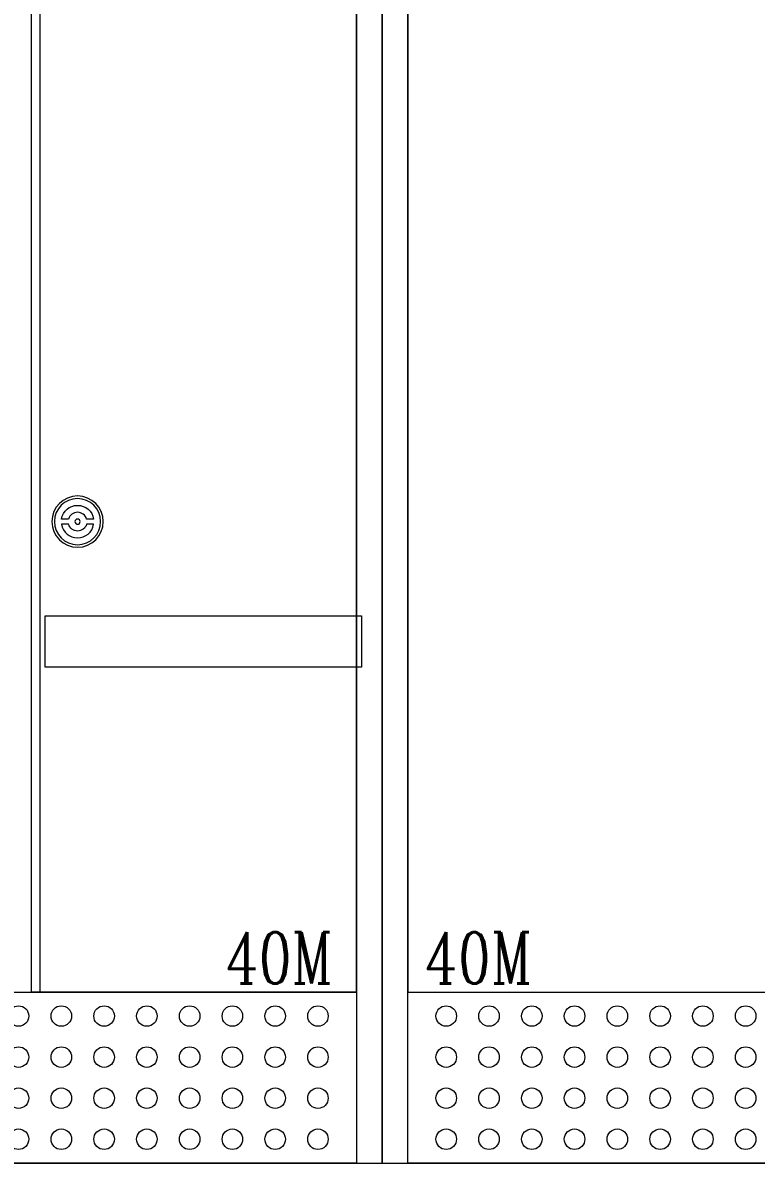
# Model space of a CAD drawing. Header units: millimetres. Extents: x -116965 to 323937, y 291661 to 566926.
# Drawn here: x -30348 to -29919, y 339952 to 340618 of the extents above; entities that cross this region are included whole.
import ezdxf
from ezdxf.enums import TextEntityAlignment as Align

# ---------------------------------------------------------------- set-up
doc = ezdxf.new("R2010")
doc.units = ezdxf.units.MM
doc.layers.get('0').update_dxf_attribs({"lineweight": 18})
doc.layers.add('hw_Text', color=7, linetype='Continuous', lineweight=13)
doc.styles.add('hw_Title2', font='complex.shx', dxfattribs={"width": 0.75})

# ---------------------------------------------------------------- blocks, each defined once
blk = doc.blocks.new('*U1544')
for p, q in [((15, 2100), (15, 100)), ((700, 2100), (700, 100)), ((885, 2100), (885, 100))]:
    blk.add_line(p, q)
for points in [[(0, 0), (900, 0), (900, 2200), (0, 2200)], [(15, 100), (885, 100), (885, 0), (15, 0)]]:
    blk.add_lwpolyline(points, close=True)
for centre in [(37.5, 86), (62.5, 86), (87.5, 86), (112.5, 86), (137.5, 86), (162.5, 86), (187.5, 86), (212.5, 86), (687.5, 86), (712.5, 86), (737.5, 86), (762.5, 86), (787.5, 86), (812.5, 86), (837.5, 86), (862.5, 86), (37.5, 62), (62.5, 62), (87.5, 62), (112.5, 62), (137.5, 62), (162.5, 62), (187.5, 62), (212.5, 62), (687.5, 62), (712.5, 62), (737.5, 62), (762.5, 62), (787.5, 62), (812.5, 62), (837.5, 62), (862.5, 62), (37.5, 38), (62.5, 38), (87.5, 38), (112.5, 38), (137.5, 38), (162.5, 38), (187.5, 38), (212.5, 38), (687.5, 38), (712.5, 38), (737.5, 38), (762.5, 38), (787.5, 38), (812.5, 38), (837.5, 38), (862.5, 38), (37.5, 14), (62.5, 14), (87.5, 14), (112.5, 14), (137.5, 14), (162.5, 14), (187.5, 14), (212.5, 14), (687.5, 14), (712.5, 14), (737.5, 14), (762.5, 14), (787.5, 14), (812.5, 14), (837.5, 14), (862.5, 14)]:
    blk.add_circle(centre, 6)
blk = doc.blocks.new('*U1570')
blk.add_line((0, 0), (0, 2000))
blk.add_lwpolyline([(0, 0), (670, 0), (670, 2000), (0, 2000)])
at = {"layer": 'hw_Text', "color": 6, "style": 'hw_Title2', "width": 0.75}
blk.add_text('40M', height=30, dxfattribs=at).set_placement((10, 20), align=Align.MIDDLE_LEFT)
blk = doc.blocks.new('*U1607')
for points in [[(-5.29, 1.5, -0.755929), (5.29, 1.5), (9.38, 1.5, 0.852803), (-9.38, 1.5)], [(-5.29, -1.5, 0.755929), (5.29, -1.5), (9.38, -1.5, -0.852803), (-9.38, -1.5)]]:
    blk.add_lwpolyline(points, format="xyb", close=True)
at = {"color": 2}
blk.add_circle((0, 0), 15, dxfattribs=at)
at = {"color": 3}
blk.add_circle((0, 0), 13.5, dxfattribs=at)
blk.add_circle((0, 0), 1.5)
blk = doc.blocks.new('*U1571')
blk.add_line((0, 0), (0, 2000))
blk.add_lwpolyline([(0, 0), (-190, 0), (-190, 2000), (0, 2000)])
blk.add_lwpolyline([(3, 190), (-182, 190), (-182, 220), (3, 220)], close=True)
at = {"xscale": -1}
blk.add_blockref('*U1607', (-163, 275), dxfattribs=at)
at = {"layer": 'hw_Text', "color": 6, "style": 'hw_Title2', "width": 0.75}
blk.add_text('40M', height=30, dxfattribs=at).set_placement((-76.43, 20), align=Align.MIDDLE_LEFT)

msp = doc.modelspace()

# ---------------------------------------------------------------- block references
msp.add_blockref('*U1544', (-31037.949803, 339951.616143))

# ---------------------------------------------------------------- next in the draw order: block references
msp.add_blockref('*U1544', (-30137.949803, 339951.616143))
at = {"layer": 'hw_Text'}
msp.add_blockref('*U1571', (-30152.949803, 340051.616143), dxfattribs=at)

# ---------------------------------------------------------------- next in the draw order: block references
msp.add_blockref('*U1570', (-30122.949803, 340051.616143), dxfattribs=at)

doc.saveas('drawing.dxf')
